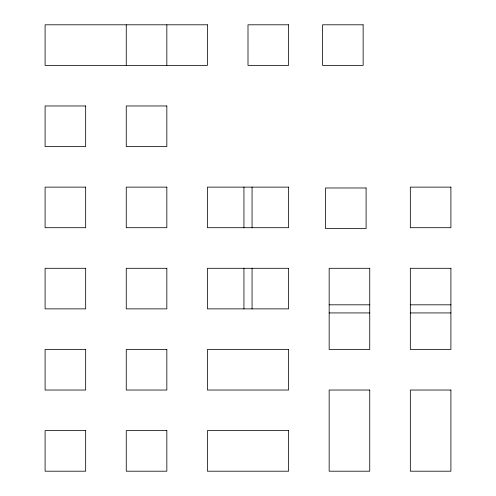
<?xml version="1.0" encoding="UTF-8"?>
<svg xmlns="http://www.w3.org/2000/svg" width="496" height="496" viewBox="0 0 496 496"><rect width="100%" height="100%" fill="white"/><g stroke="black" fill="none" stroke-linecap="round" stroke-linejoin="round"><path stroke-width="0.74" d="M329.164 304.817L369.743 304.817M410.328 304.817L450.907 304.817M329.164 312.933L369.743 312.933M410.328 312.933L450.907 312.933M252.061 187.128L252.061 227.707M252.061 268.293L252.061 308.872M243.939 187.128L243.939 227.707M243.939 268.293L243.939 308.872M166.836 24.8L166.836 65.379M126.257 24.8L126.257 65.379M207.421 24.8L45.093 24.8L45.093 65.379L207.421 65.379L207.421 24.8M288.579 24.8L248 24.8L248 65.379L288.579 65.379L288.579 24.8M363.134 24.8L322.555 24.8L322.555 65.379L363.134 65.379L363.134 24.8M85.672 105.964L45.093 105.964L45.093 146.543L85.672 146.543L85.672 105.964M166.836 105.964L126.257 105.964L126.257 146.543L166.836 146.543L166.836 105.964M85.672 187.128L45.093 187.128L45.093 227.707L85.672 227.707L85.672 187.128M166.836 187.128L126.257 187.128L126.257 227.707L166.836 227.707L166.836 187.128M288.579 187.128L207.421 187.128L207.421 227.707L288.579 227.707L288.579 187.128M450.907 187.128L410.328 187.128L410.328 227.707L450.907 227.707L450.907 187.128M366.098 187.978L325.512 187.978L325.512 228.563L366.098 228.563L366.098 187.978M85.672 268.293L45.093 268.293L45.093 308.872L85.672 308.872L85.672 268.293M166.836 268.293L126.257 268.293L126.257 308.872L166.836 308.872L166.836 268.293M288.579 268.293L207.421 268.293L207.421 308.872L288.579 308.872L288.579 268.293M369.743 268.293L329.164 268.293L329.164 349.457L369.743 349.457L369.743 268.293M450.907 268.293L410.328 268.293L410.328 349.457L450.907 349.457L450.907 268.293M85.672 349.457L45.093 349.457L45.093 390.036L85.672 390.036L85.672 349.457M166.836 349.457L126.257 349.457L126.257 390.036L166.836 390.036L166.836 349.457M288.579 349.457L207.421 349.457L207.421 390.036L288.579 390.036L288.579 349.457M369.743 390.036L329.164 390.036L329.164 471.2L369.743 471.2L369.743 390.036M450.907 390.036L410.328 390.036L410.328 471.2L450.907 471.2L450.907 390.036M85.672 430.621L45.093 430.621L45.093 471.2L85.672 471.2L85.672 430.621M166.836 430.621L126.257 430.621L126.257 471.2L166.836 471.2L166.836 430.621M288.579 430.621L207.421 430.621L207.421 471.2L288.579 471.2L288.579 430.621"/></g></svg>
